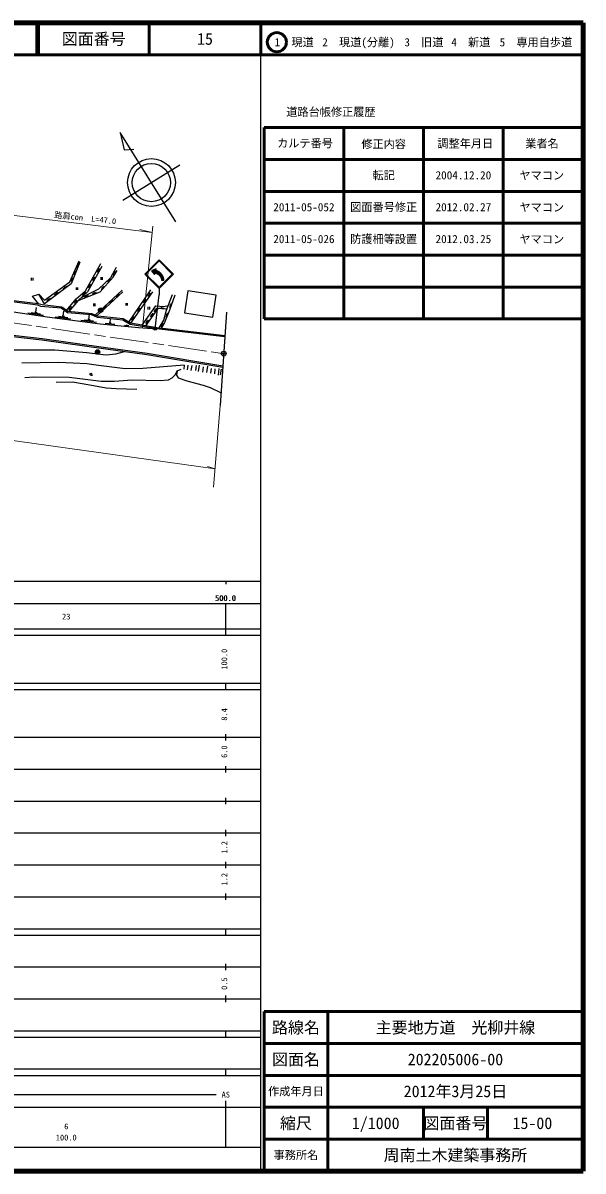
# Model space of a CAD drawing. Units: millimetres at full size, sheet at 1:1000; details may follow other scales. Extents: x 40000 to 680000, y 20000 to 380000.
# Drawn here: x 504428 to 680000, y 20000 to 380000 of the extents above; entities that cross this region are included whole.
import ezdxf
from ezdxf.enums import TextEntityAlignment as Align

# ---------------------------------------------------------------- set-up
doc = ezdxf.new("R2010")
doc.units = ezdxf.units.MM
doc.header["$LTSCALE"] = 1000
doc.header["$PDMODE"] = 32
doc.header["$PDSIZE"] = 500
doc.linetypes.add('CHAIN', pattern=[18.5, 12, -1.5, 3.5, -1.5])
for name, color, linetype, lineweight in [('M-BGD', 7, 'Continuous', 25), ('M-BMK', 2, 'CHAIN', 13), ('M-BMK-OTRS', 5, 'Continuous', 25), ('M-BMK-SRVR', 3, 'Continuous', 25), ('M-STR-HTXT', 7, 'Continuous', 13), ('M-STR-STRC', 7, 'Continuous', 25), ('M-TTL', 2, 'Continuous', 140), ('M-TTL-BAND', 7, 'Continuous', 25), ('M-TTL-FRAM', 2, 'Continuous', 50), ('M-TTL-LINE', 7, 'Continuous', 50)]:
    doc.layers.add(name, color=color, linetype=linetype, lineweight=lineweight)
doc.layers.add('M-OTRS', color=6, linetype='Continuous')
doc.layers.add('M-TTL-TXT', color=7, linetype='Continuous')
doc.styles.add('ＭＳ ゴシック', font='')
doc.styles.get('ＭＳ ゴシック').set_extended_font_data('MS Gothic')

msp = doc.modelspace()

# ---------------------------------------------------------------- hatches: boundary and pattern name
at = {"layer": 'M-BGD'}
for points in [[(529486, 289948, -1), (528086, 289948, -0.41421), (528786, 290648, -0.41421)], [(528515, 276822, -1), (527115, 276822, -0.41421), (527815, 277522, -0.41421)]]:
    msp.add_hatch(color=256, dxfattribs=at).paths.add_polyline_path(points)
at = {"layer": 'M-STR-STRC'}
for points in [[(546026, 302354), (546192, 302873), (544722, 302309), (545634, 301125), (545800, 301644), (545800, 301644)], [(547451, 301645), (547406, 301682), (547361, 301718), (547315, 301754), (547268, 301789), (547221, 301823), (547174, 301856), (547125, 301888), (547077, 301920), (547027, 301950), (546977, 301980), (546927, 302009), (546876, 302037), (546825, 302064), (546773, 302090), (546721, 302115), (546668, 302140), (546615, 302163), (546561, 302185), (546507, 302207), (546453, 302228), (546398, 302247), (546343, 302266), (546288, 302284), (546233, 302301), (546177, 302316), (546121, 302331), (546064, 302345), (546026, 302354), (545800, 301644), (545804, 301643), (545848, 301634), (545892, 301624), (545936, 301613), (545980, 301602), (546023, 301589), (546066, 301576), (546109, 301563), (546152, 301548), (546194, 301533), (546237, 301517), (546278, 301500), (546320, 301483), (546361, 301465), (546402, 301446), (546443, 301426), (546483, 301406), (546523, 301385), (546563, 301363), (546602, 301341), (546641, 301317), (546679, 301294), (546717, 301269), (546755, 301244), (546792, 301218), (546828, 301192), (546864, 301165), (546900, 301137), (546935, 301109), (546970, 301080), (547004, 301051), (547038, 301021), (547071, 300990), (547104, 300959), (547136, 300927), (547167, 300895), (547198, 300862), (547228, 300829), (547258, 300795), (547287, 300760), (547316, 300725), (547344, 300690), (547371, 300654), (547398, 300618), (547424, 300581), (547449, 300543), (547474, 300506), (547498, 300467), (547521, 300429), (547544, 300390), (547566, 300351), (547587, 300311), (547608, 300271), (547628, 300230), (547647, 300189), (547666, 300148), (547684, 300107), (547701, 300065), (547717, 300023), (547733, 299981), (547748, 299938), (547762, 299895), (547775, 299852), (547788, 299809), (547800, 299765), (547811, 299721), (547821, 299677), (547831, 299633), (547839, 299589), (547847, 299545), (547855, 299500), (547861, 299455), (547867, 299411), (547872, 299366), (547876, 299321), (548619, 299322), (548615, 299380), (548610, 299438), (548603, 299496), (548596, 299553), (548588, 299611), (548578, 299668), (548568, 299725), (548557, 299782), (548545, 299839), (548531, 299895), (548517, 299952), (548502, 300008), (548486, 300063), (548468, 300119), (548450, 300174), (548431, 300229), (548411, 300283), (548390, 300338), (548368, 300391), (548345, 300445), (548322, 300498), (548297, 300550), (548271, 300602), (548245, 300654), (548217, 300705), (548189, 300756), (548160, 300806), (548130, 300856), (548099, 300905), (548067, 300953), (548034, 301001), (548001, 301049), (547966, 301096), (547931, 301142), (547895, 301188), (547859, 301233), (547821, 301277), (547783, 301321), (547744, 301364), (547704, 301406), (547664, 301448), (547623, 301488), (547581, 301529), (547538, 301568), (547495, 301607)], [(545551, 283860, -0.41421), (545674, 284412, -0.41421), (546226, 284289, -1)]]:
    msp.add_hatch(color=256, dxfattribs=at).paths.add_polyline_path(points)

# ---------------------------------------------------------------- linework, layer by layer
at = {"layer": 'M-BGD'}
for p, q in [((521666, 303910), (521387, 304019)), ((521411, 303258), (521922, 304561)), ((527789, 301768), (528494, 302977)), ((528142, 302372), (527882, 302523)), ((507016, 300063), (507016, 299280)), ((507483, 300063), (507483, 299280)), ((519792, 299542), (519513, 299652)), ((519536, 298891), (520048, 300194)), ((520648, 301725), (520369, 301834)), ((520392, 301073), (520904, 302376)), ((526299, 299210), (527004, 300420)), ((526652, 299815), (526393, 299966)), ((528837, 300240), (528837, 299457)), ((529304, 300240), (529304, 299457)), ((530959, 298794), (531880, 299848)), ((531420, 299321), (531194, 299519)), ((532729, 300943), (533470, 302132)), ((533099, 301537), (532845, 301696)), ((514354, 294713), (515481, 295543)), ((514918, 295128), (514740, 295370)), ((517013, 296670), (518141, 297500)), ((517577, 297085), (517399, 297326)), ((521072, 297068), (521072, 296285)), ((521539, 297068), (521539, 296285)), ((523009, 294601), (524019, 295571)), ((523514, 295086), (523306, 295303)), ((524961, 296913), (525666, 298122)), ((525313, 297518), (525054, 297669)), ((526215, 295043), (527518, 295556)), ((526866, 295299), (526756, 295579)), ((527099, 288392), (535540, 296178)), ((535735, 295710), (527614, 288181)), ((528925, 296465), (529846, 297519)), ((529385, 296992), (529159, 297189)), ((537593, 286159), (544468, 296316)), ((545045, 295705), (538143, 285830)), ((543633, 294208), (544435, 295355)), ((556120, 296025), (555062, 289106)), ((565017, 294664), (556120, 296025)), ((511879, 292892), (513007, 293722)), ((512443, 293307), (512265, 293549)), ((520563, 292030), (521462, 293104)), ((521013, 292567), (520782, 292760)), ((523762, 294079), (525065, 294591)), ((524413, 294335), (524304, 294615)), ((526541, 292013), (526541, 291231)), ((527008, 292013), (527008, 291231)), ((531567, 292255), (532594, 293207)), ((532080, 292731), (531876, 292951)), ((533554, 294097), (534581, 295049)), ((534068, 294573), (533864, 294793)), ((536629, 292177), (536629, 291394)), ((537095, 292177), (537095, 291394)), ((542255, 292236), (543057, 293383)), ((542656, 292810), (542410, 292982)), ((544034, 294782), (543788, 294953)), ((550497, 290787), (550965, 292106)), ((563958, 287745), (565017, 294664)), ((505927, 289078), (510874, 288352)), ((506960, 289230), (509928, 288794)), ((508141, 289360), (508834, 289258)), ((508487, 289309), (508705, 290793)), ((515531, 288020), (518505, 287627)), ((516711, 288167), (517405, 288075)), ((517058, 288121), (517255, 289608)), ((518844, 289976), (519743, 291049)), ((519294, 290513), (519063, 290705)), ((525103, 287055), (525300, 288542)), ((529631, 290460), (530658, 291412)), ((530145, 290936), (529941, 291156)), ((540364, 289530), (541166, 290678)), ((540765, 290104), (540519, 290276)), ((543602, 290979), (543602, 290196)), ((544069, 290979), (544069, 290196)), ((544419, 287822), (545237, 288958)), ((544828, 288390), (544584, 288565)), ((545580, 289435), (546398, 290572)), ((545989, 290003), (545745, 290179)), ((547278, 290680), (548673, 290557)), ((547976, 290619), (548002, 290917)), ((549603, 288447), (549324, 288559)), ((549342, 287798), (549864, 289097)), ((550731, 291446), (550448, 291547)), ((555062, 289106), (563958, 287745)), ((514500, 287854), (519457, 287198)), ((522546, 286789), (527503, 286132)), ((523577, 286955), (526551, 286561)), ((524756, 287101), (525450, 287009)), ((530244, 285820), (533230, 285523)), ((531418, 286005), (532115, 285935)), ((531767, 285970), (531892, 287229)), ((536217, 285226), (537610, 285088)), ((536913, 285157), (536943, 285455)), ((538482, 286838), (539284, 287985)), ((538883, 287411), (538637, 287583)), ((542918, 285735), (543735, 286872)), ((543327, 286303), (543083, 286479)), ((547666, 284699), (548378, 285904)), ((548022, 285302), (547764, 285454)), ((554972, 272668), (554834, 271424)), ((556079, 272720), (555906, 271216)), ((557393, 272616), (557012, 271043)), ((558724, 272547), (558534, 271061)), ((559676, 272651), (559330, 270715)), ((560938, 272184), (560696, 270473)), ((562269, 272340), (562010, 270404)), ((563411, 271700), (563238, 270214)), ((564621, 271527), (564431, 269989)), ((565832, 271614), (565624, 269609)), ((566299, 269678), (566627, 271441)), ((525745, 269573), (526245, 269573))]:
    msp.add_line(p, q, dxfattribs=at)
for points in [[(509415, 291819), (507428, 294333), (509438, 294974), (511203, 293039), (519104, 298830), (522073, 305430)], [(522271, 305042), (519583, 298188), (511140, 291976), (509438, 294974)], [(518035, 289850), (521149, 293514), (524036, 296006), (528837, 304544)], [(529202, 303596), (524620, 295732), (521731, 292959), (518823, 289483)], [(521731, 292959), (528629, 295670), (532704, 300336), (534004, 302422)], [(533693, 303281), (531844, 300098), (528092, 296531), (522645, 293836)], [(567740, 281545), (546307, 284042), (538002, 285448), (535697, 286828), (527843, 287655), (525923, 288441), (518345, 289124), (516448, 290526), (510022, 291085), (509043, 291486), (495285, 293248), (493965, 293235), (485459, 294594), (473739, 297932), (473206, 299491), (451014, 298852), (439428, 297935), (437807, 298552), (426820, 295121), (426277, 296574), (414458, 294128), (407685, 292542), (402682, 293102), (396476, 291486)], [(567787, 281943), (546363, 284438), (538143, 285830), (535827, 287217), (527942, 288047), (526019, 288834), (518493, 289512), (516595, 290914), (510473, 291592), (509146, 291876), (495308, 293648), (493995, 293635), (485546, 294985), (474050, 298259), (473489, 299899), (450992, 299251), (439486, 298341), (437819, 298975), (427062, 295615), (426532, 297035), (414372, 294519), (407661, 292947), (402653, 293508), (396605, 291933)], [(547102, 284352), (548541, 286805), (549423, 289895), (551266, 294873)], [(552003, 294596), (550344, 289895), (548796, 286023), (547764, 284275)], [(494531, 290468), (495668, 290281), (512061, 287875), (528674, 285675), (540650, 284484), (546307, 284042)], [(541839, 285204), (546093, 291297), (548622, 291095), (549978, 291372)], [(549646, 290466), (549232, 290207), (546667, 290433), (542789, 285043)], [(567086, 271977), (543279, 275947), (530384, 277695), (510363, 280584), (496453, 282127)], [(567114, 272378), (543339, 276343), (530439, 278091), (510414, 280980), (496504, 282524)], [(536141, 276915), (533459, 276143), (530646, 275798), (529559, 275965), (524420, 276573), (514383, 277373), (498204, 277400)], [(554972, 272668), (542032, 271634), (536440, 271537), (528089, 272584), (524417, 273070), (520138, 273362), (515600, 273508), (504051, 273362)], [(504961, 268777), (507808, 269084), (518868, 268941), (528933, 267693), (533093, 267645), (538585, 268139), (547447, 267867), (550004, 268121), (551247, 268686), (552236, 269731), (552725, 270869), (554071, 271462)], [(552725, 270869), (552589, 269548), (553062, 268713), (555845, 267768), (560941, 266402), (563097, 265651), (566543, 264030)], [(540166, 265024), (533613, 265259), (530503, 265493), (525417, 266432), (519983, 267321), (514883, 267293)]]:
    msp.add_lwpolyline(points, dxfattribs=at)
for centre, radius in [((528786, 289948), 700), ((527815, 276822), 700), ((525745, 269873), 300)]:
    msp.add_circle(centre, radius, dxfattribs=at)
at = {"layer": 'M-BMK'}
msp.add_lwpolyline([(291532, 304152), (296658, 302850), (302543, 300797), (306731, 298792), (311014, 296208), (330426, 284679), (334752, 281976), (340329, 279477), (345619, 277747), (350844, 276498), (356564, 275728), (359569, 275497), (364858, 275471), (370579, 276187), (376657, 277296), (432039, 288731), (437633, 289574), (443064, 290278), (449316, 290777), (455848, 290953), (463069, 290865), (468649, 290556), (476878, 289527), (567383, 276311)], dxfattribs=at)
at = {"layer": 'M-BMK-OTRS'}
msp.add_line((568271, 289312), (566270, 260030), dxfattribs=at)
at = {"layer": 'M-BMK-SRVR'}
for p, q in [((552310, 317627), (534907, 345699)), ((534907, 345699), (536202, 340182)), ((536202, 340182), (539191, 340451)), ((535746, 324418), (553594, 335483))]:
    msp.add_line(p, q, dxfattribs=at)
for centre, radius in [((544706, 329973), 7500), ((544670, 329951), 6000), ((567383, 276311), 750)]:
    msp.add_circle(centre, radius, dxfattribs=at)
at = {"layer": 'M-OTRS'}
msp.add_point((567383, 276311), dxfattribs=at)
at = {"layer": 'M-STR-HTXT'}
for p, q in [((544944, 314335), (500113, 319885)), ((544944, 314335), (541045, 315251)), ((541901, 284386), (545142, 316290)), ((564181, 234472), (566270, 260030)), ((564652, 240230), (562291, 240903))]:
    msp.add_line(p, q, dxfattribs=at)
msp.add_lwpolyline([(564652, 240230), (471965, 253098), (461704, 254491), (454896, 254601), (444270, 253882), (364300, 243313), (354791, 242972), (344485, 243560), (335608, 245004), (294959, 265178), (289397, 267163), (279933, 267901), (265186, 268034), (234968, 265048), (175582, 256587)], dxfattribs=at)
at = {"layer": 'M-STR-STRC'}
for p, q in [((542599, 301276), (547099, 305776)), ((542952, 301276), (547099, 305422)), ((546192, 302873), (544722, 302309)), ((545634, 301125), (546192, 302873)), ((551599, 301275), (547099, 305776)), ((551246, 301275), (547099, 305422)), ((542599, 301276), (547099, 296775)), ((542952, 301276), (547099, 297129)), ((544722, 302309), (545634, 301125)), ((547099, 297129), (551246, 301275)), ((547099, 296775), (551599, 301275)), ((548619, 299322), (547876, 299321)), ((547099, 296775), (547099, 294775)), ((545889, 284075), (547099, 294775))]:
    msp.add_line(p, q, dxfattribs=at)
for points in [[(546192, 302873), (544722, 302309), (545634, 301125)], [(546192, 302873), (544722, 302309), (545634, 301125)], [(546026, 302354), (546192, 302873), (544722, 302309), (545634, 301125), (545800, 301644)], [(546026, 302354), (545800, 301644), (545800, 301644), (545804, 301643), (545848, 301634), (545892, 301624), (545936, 301613), (545980, 301602), (546023, 301589), (546066, 301576), (546109, 301563), (546152, 301548), (546194, 301533), (546237, 301517), (546278, 301500), (546320, 301483), (546361, 301465), (546402, 301446), (546443, 301426), (546483, 301406), (546523, 301385), (546563, 301363), (546602, 301341), (546641, 301317), (546679, 301294), (546717, 301269), (546755, 301244), (546792, 301218), (546828, 301192), (546864, 301165), (546900, 301137), (546935, 301109), (546970, 301080), (547004, 301051), (547038, 301021), (547071, 300990), (547104, 300959), (547136, 300927), (547167, 300895), (547198, 300862), (547228, 300829), (547258, 300795), (547287, 300760), (547316, 300725), (547344, 300690), (547371, 300654), (547398, 300618), (547424, 300581), (547449, 300543), (547474, 300506), (547498, 300467), (547521, 300429), (547544, 300390), (547566, 300351), (547587, 300311), (547608, 300271), (547628, 300230), (547647, 300189), (547666, 300148), (547684, 300107), (547701, 300065), (547717, 300023), (547733, 299981), (547748, 299938), (547762, 299895), (547775, 299852), (547788, 299809), (547800, 299765), (547811, 299721), (547821, 299677), (547831, 299633), (547839, 299589), (547847, 299545), (547855, 299500), (547861, 299455), (547867, 299411), (547872, 299366), (547876, 299321), (547876, 299321), (548619, 299322), (548619, 299322), (548615, 299380), (548610, 299438), (548603, 299496), (548596, 299553), (548588, 299611), (548578, 299668), (548568, 299725), (548557, 299782), (548545, 299839), (548531, 299895), (548517, 299952), (548502, 300008), (548486, 300063), (548468, 300119), (548450, 300174), (548431, 300229), (548411, 300283), (548390, 300338), (548368, 300391), (548345, 300445), (548322, 300498), (548297, 300550), (548271, 300602), (548245, 300654), (548217, 300705), (548189, 300756), (548160, 300806), (548130, 300856), (548099, 300905), (548067, 300953), (548034, 301001), (548001, 301049), (547966, 301096), (547931, 301142), (547895, 301188), (547859, 301233), (547821, 301277), (547783, 301321), (547744, 301364), (547704, 301406), (547664, 301448), (547623, 301488), (547581, 301529), (547538, 301568), (547495, 301607), (547451, 301645), (547406, 301682), (547361, 301718), (547315, 301754), (547268, 301789), (547221, 301823), (547174, 301856), (547125, 301888), (547077, 301920), (547027, 301950), (546977, 301980), (546927, 302009), (546876, 302037), (546825, 302064), (546773, 302090), (546721, 302115), (546668, 302140), (546615, 302163), (546561, 302185), (546507, 302207), (546453, 302228), (546398, 302247), (546343, 302266), (546288, 302284), (546233, 302301), (546177, 302316), (546121, 302331), (546064, 302345)]]:
    msp.add_lwpolyline(points, close=True, dxfattribs=at)
msp.add_circle((545889, 284075), 400, dxfattribs=at)
at = {"layer": 'M-TTL'}
for p, q in [((680000, 380000), (40000, 380000)), ((680000, 20000), (680000, 380000)), ((40000, 20000), (680000, 20000))]:
    msp.add_line(p, q, dxfattribs=at)
at = {"layer": 'M-TTL-BAND'}
for p, q in [((579000, 20000), (579000, 370000)), ((40000, 205000), (579000, 205000)), ((568000, 205000), (568000, 204000)), ((68000, 198000), (579000, 198000)), ((568000, 188000), (568000, 198000)), ((40000, 190000), (579000, 190000)), ((40000, 188000), (579000, 188000)), ((40000, 173000), (579000, 173000)), ((568000, 171000), (568000, 173000)), ((40000, 171000), (579000, 171000)), ((40000, 156000), (579000, 156000)), ((568000, 155000), (568000, 157000)), ((46000, 146000), (579000, 146000)), ((568000, 145000), (568000, 147000)), ((568000, 135000), (568000, 137000)), ((52000, 136000), (579000, 136000)), ((46000, 126000), (579000, 126000)), ((568000, 125000), (568000, 127000)), ((52000, 116000), (579000, 116000)), ((568000, 115000), (568000, 117000)), ((46000, 106000), (579000, 106000)), ((568000, 105000), (568000, 107000)), ((40000, 96000), (579000, 96000)), ((40000, 94000), (579000, 94000)), ((568000, 94000), (568000, 96000)), ((49000, 84000), (579000, 84000)), ((568000, 83000), (568000, 85000)), ((40000, 74000), (579000, 74000)), ((568000, 73000), (568000, 75000)), ((40000, 64000), (579000, 64000)), ((40000, 62000), (579000, 62000)), ((568000, 62000), (568000, 64000)), ((40000, 52000), (579000, 52000)), ((568000, 50000), (568000, 52000)), ((40000, 50000), (579000, 50000)), ((71000, 44000), (565000, 44000)), ((40000, 40000), (579000, 40000)), ((568000, 27500), (568000, 42000)), ((68000, 27500), (579000, 27500))]:
    msp.add_line(p, q, dxfattribs=at)
at = {"layer": 'M-TTL-FRAM'}
for p, q in [((580000, 347197), (580000, 287197)), ((580000, 347197), (680000, 347197)), ((580000, 287197), (680000, 287197)), ((680000, 70000), (580000, 70000)), ((580000, 70000), (580000, 20000))]:
    msp.add_line(p, q, dxfattribs=at)
at = {"layer": 'M-TTL-LINE'}
for p, q in [((508747, 380000), (508747, 370000)), ((509247, 380000), (509247, 370000)), ((543997, 380000), (543997, 370000)), ((579000, 380000), (579000, 370000)), ((40000, 370000), (680000, 370000)), ((605000, 347197), (605000, 287197)), ((630000, 347197), (630000, 287197)), ((655000, 347197), (655000, 287197)), ((580000, 337197), (680000, 337197)), ((580000, 327197), (680000, 327197)), ((580000, 317197), (680000, 317197)), ((580000, 307197), (680000, 307197)), ((580000, 297197), (680000, 297197)), ((600000, 70000), (600000, 20000)), ((680000, 60000), (580000, 60000)), ((680000, 50000), (580000, 50000)), ((680000, 40000), (580000, 40000)), ((630000, 40000), (630000, 30000)), ((650000, 40000), (650000, 30000)), ((680000, 30000), (580000, 30000))]:
    msp.add_line(p, q, dxfattribs=at)
msp.add_circle((584031, 373958), 3000, dxfattribs=at)

# ---------------------------------------------------------------- texts
at = {"layer": 'M-STR-HTXT', "style": 'ＭＳ ゴシック'}
msp.add_text('路肩con\u3000L=47.0', height=1833, rotation=353.848, dxfattribs=at).set_placement((523790, 317369), align=Align.BOTTOM_CENTER)
at = {"layer": 'M-TTL-BAND', "style": 'ＭＳ ゴシック'}
for s, p in [('500.0', (567844, 198195)), ('500.0', (568000, 198195)), ('23', (518000, 192405)), ('AS', (568000, 42500)), ('6', (518000, 32523)), ('100.0', (518000, 29033))]:
    msp.add_text(s, height=1833, dxfattribs=at).set_placement(p, align=Align.BOTTOM_CENTER)
for s, p in [('100.0', (569000, 180500)), ('8.4', (569000, 163174)), ('6.0', (569000, 151500)), ('1.2', (569000, 121500)), ('1.2', (569000, 111500)), ('0.5', (569000, 78764))]:
    msp.add_text(s, height=1833, rotation=90, dxfattribs=at).set_placement(p, align=Align.BOTTOM_CENTER)
at = {"layer": 'M-TTL-TXT', "style": 'ＭＳ ゴシック'}
for s, height, p in [('図面番号', 3666, (526622, 375000)), ('15', 3666, (561497, 375000)), ('1\u3000現道', 2566, (589448, 373958)), ('2\u3000現道(分離)', 2566, (609619, 373958)), ('3\u3000旧道', 2566, (630121, 373958)), ('4\u3000新道', 2566, (644824, 373958)), ('5\u3000専用自歩道', 2566, (665228, 373958)), ('道路台帳修正履歴', 2566, (600968, 352113)), ('カルテ番号', 2566, (592839, 342277)), ('修正内容', 2566, (617509, 342023)), ('調整年月日', 2566, (643089, 342197)), ('業者名', 2566, (667134, 342197)), ('転記', 2566, (617500, 332245)), ('2004.12.20', 2566, (642500, 332245)), ('ヤマコン', 2566, (667077, 332189)), ('2011-05-052', 2566, (592500, 322245)), ('図面番号修正', 2566, (617500, 322245)), ('2012.02.27', 2566, (642500, 322245)), ('ヤマコン', 2566, (667077, 322189)), ('2011-05-026', 2566, (592500, 312245)), ('防護柵等設置', 2566, (617500, 312245)), ('2012.03.25', 2566, (642500, 312245)), ('ヤマコン', 2566, (667077, 312189)), ('路線名', 3666, (590000, 65000)), ('路線名', 3666, (590000, 65000)), ('主要地方道\u3000光柳井線', 3666, (640000, 65000)), ('図面名', 3666, (590000, 55000)), ('図面名', 3666, (590000, 55000)), ('202205006-00', 3666, (640000, 55000)), ('2012年3月25日', 3666, (640000, 45000)), ('作成年月日', 2566, (590000, 45000)), ('作成年月日', 2566, (590000, 45000)), ('縮尺', 3666, (590000, 35000)), ('縮尺', 3666, (590000, 35000)), ('1/1000', 3666, (615000, 35000)), ('図面番号', 3666, (640000, 35000)), ('図面番号', 3666, (640000, 35000)), ('15-00', 3666, (664125, 35000)), ('事務所名', 2566, (590000, 25000)), ('事務所名', 2566, (590000, 25000)), ('周南土木建築事務所', 3666, (640000, 25000))]:
    msp.add_text(s, height=height, dxfattribs=at).set_placement(p, align=Align.MIDDLE_CENTER)

doc.saveas('drawing.dxf')
